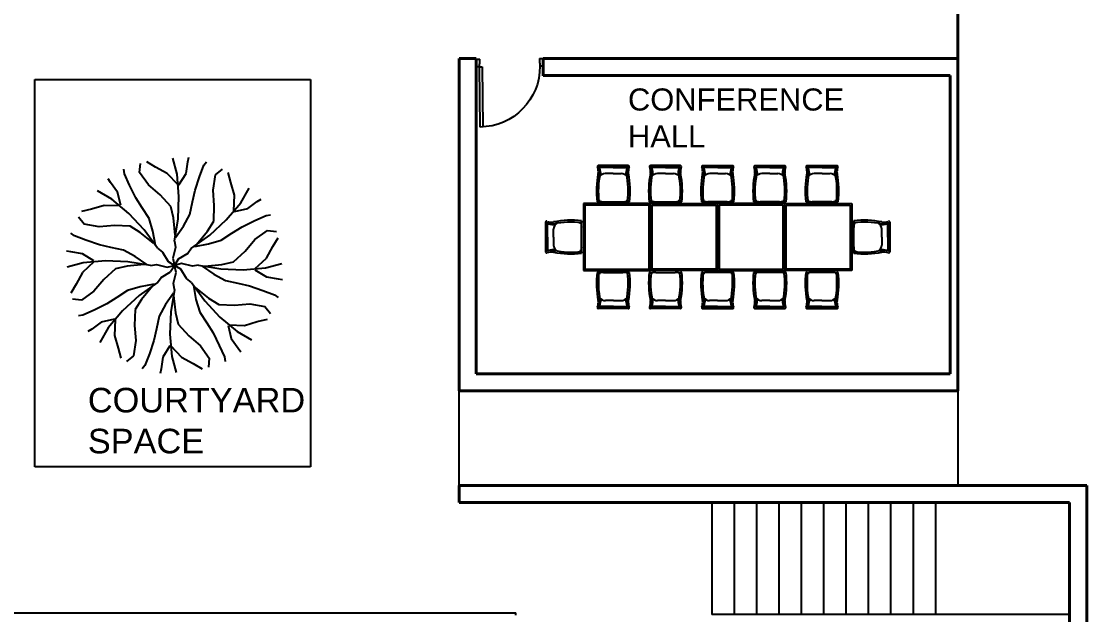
# Model space of a CAD drawing. Header units: metres. Extents: x 9 to 572, y -30 to 1114.
# Drawn here: x 342.67 to 356.96, y 30.51 to 38.48 of the extents above; entities that cross this region are included whole.
import ezdxf

# ---------------------------------------------------------------- set-up
doc = ezdxf.new("R2010")
doc.units = ezdxf.units.M
doc.header["$LTSCALE"] = 0.01
doc.header["$MEASUREMENT"] = 0
for name, color, linetype in [('door space', 1, 'Continuous'), ('ELEVATION', 4, 'Continuous'), ('FURNITURE', 130, 'Continuous'), ('STAIR', 231, 'Continuous'), ('TEXT', 141, 'Continuous')]:
    doc.layers.add(name, color=color, linetype=linetype)
doc.layers.add('WALL', color=2, linetype='Continuous', lineweight=40)
doc.styles.get("Standard").update_dxf_attribs({"font": 'arial.ttf'})

# ---------------------------------------------------------------- blocks, each defined once
blk = doc.blocks.new('BRANCHZ', base_point=(0.5, 0.5))
for p, q in [((0.8758, 0.6211), (0.9341, 0.6629)), ((0.9341, 0.6629), (0.9759, 0.6586)), ((0.8297, 0.5667), (0.8758, 0.6211)), ((0.9591, 0.5878), (0.9842, 0.6293)), ((0.7756, 0.5166), (0.8297, 0.5667)), ((0.9298, 0.5334), (0.9591, 0.5878)), ((0.5334, 0.5083), (0.5, 0.5)), ((0.5835, 0.4958), (0.5335, 0.5083)), ((0.6126, 0.5001), (0.5835, 0.4958)), ((0.6126, 0.5001), (0.717, 0.4833)), ((0.6416, 0.496), (0.7213, 0.5041)), ((0.7213, 0.5041), (0.7756, 0.5166)), ((0.8758, 0.4833), (0.9298, 0.5334)), ((0.9258, 0.4876), (1.001, 0.5083)), ((0.6294, 0.4958), (0.6837, 0.4582)), ((0.6837, 0.4582), (0.7381, 0.4289)), ((0.717, 0.4833), (0.8214, 0.479)), ((0.8214, 0.479), (0.9258, 0.4876)), ((0.8758, 0.479), (0.9298, 0.4457)), ((0.7381, 0.4289), (0.7964, 0.4164)), ((0.7964, 0.4164), (0.8507, 0.4039)), ((0.8507, 0.4039), (0.9133, 0.3831)), ((0.9298, 0.4457), (0.9842, 0.4375)), ((0.9842, 0.4375), (1.005, 0.4332)), ((0.9133, 0.3831), (0.9674, 0.3623)), ((0.9674, 0.3623), (0.9842, 0.3498))]:
    blk.add_line(p, q)
blk = doc.blocks.new('TREE-16')
at = {"xscale": 120, "yscale": 120, "zscale": 120}
for rotation in [90, 134.9999999999999, 44.99999999999985, 180, 224.9999999999999, 314.9999999999998, 270]:
    blk.add_blockref('BRANCHZ', (0, 0), dxfattribs=dict(at, rotation=rotation))
blk.add_blockref('BRANCHZ', (0, 0), dxfattribs=at)

msp = doc.modelspace()

# ---------------------------------------------------------------- linework, layer by layer
msp.add_line((355.23, 30.516), (351.93, 30.516))
at = {"layer": 'door space'}
for p, q in [((348.769, 37.965), (348.819, 37.966)), ((348.77, 37.865), (348.769, 37.965)), ((348.815, 37.866), (348.815, 37.906)), ((348.82, 37.906), (348.815, 37.906)), ((348.82, 37.906), (348.819, 37.966)), ((349.619, 37.974), (349.669, 37.974)), ((349.619, 37.974), (349.62, 37.914)), ((349.625, 37.914), (349.62, 37.914)), ((349.625, 37.914), (349.625, 37.874)), ((349.669, 37.974), (349.67, 37.874)), ((348.815, 37.866), (348.77, 37.865)), ((348.824, 37.056), (348.815, 37.866)), ((348.815, 37.866), (348.85, 37.866)), ((348.85, 37.866), (348.859, 37.056)), ((349.67, 37.874), (349.625, 37.874))]:
    msp.add_line(p, q, dxfattribs=at)
at = {"layer": 'door space', "extrusion": (0, 0, -1)}
msp.add_ellipse((348.815, 37.866), major_axis=(-0.567, -0.578), ratio=1, start_param=3.926991, end_param=5.497787, dxfattribs=at)
at = {"layer": 'ELEVATION'}
for p, q in [((342.849, 37.696), (346.549, 37.696)), ((342.849, 32.496), (342.849, 37.696)), ((346.549, 37.696), (346.549, 32.496)), ((348.54, 32.246), (348.54, 33.516)), ((355.23, 33.516), (355.23, 32.246)), ((346.549, 32.496), (342.849, 32.496)), ((341.038, 30.536), (349.3, 30.536)), ((349.3, 30.507), (349.3, 30.536))]:
    msp.add_line(p, q, dxfattribs=at)
at = {"layer": 'FURNITURE'}
for p, q in [((350.81, 36.538), (350.408, 36.538)), ((350.609, 36.521), (350.425, 36.521)), ((350.609, 36.513), (350.426, 36.513)), ((350.609, 36.512), (350.426, 36.512)), ((350.609, 36.521), (350.793, 36.521)), ((350.609, 36.513), (350.793, 36.513)), ((350.609, 36.512), (350.793, 36.512)), ((351.51, 36.538), (351.108, 36.538)), ((351.309, 36.521), (351.125, 36.521)), ((351.309, 36.513), (351.126, 36.513)), ((351.309, 36.512), (351.126, 36.512)), ((351.309, 36.521), (351.493, 36.521)), ((351.309, 36.513), (351.493, 36.513)), ((351.309, 36.512), (351.493, 36.512)), ((351.808, 36.538), (352.21, 36.538)), ((352.01, 36.521), (351.826, 36.521)), ((352.01, 36.513), (351.826, 36.513)), ((352.01, 36.512), (351.826, 36.512)), ((352.01, 36.521), (352.193, 36.521)), ((352.01, 36.513), (352.193, 36.513)), ((352.01, 36.512), (352.193, 36.512)), ((352.508, 36.538), (352.91, 36.538)), ((352.71, 36.521), (352.526, 36.521)), ((352.71, 36.513), (352.526, 36.513)), ((352.71, 36.512), (352.526, 36.512)), ((352.71, 36.521), (352.893, 36.521)), ((352.71, 36.513), (352.893, 36.513)), ((352.71, 36.512), (352.893, 36.512)), ((353.208, 36.538), (353.61, 36.538)), ((353.41, 36.521), (353.226, 36.521)), ((353.41, 36.513), (353.226, 36.513)), ((353.41, 36.512), (353.226, 36.512)), ((353.41, 36.521), (353.593, 36.521)), ((353.41, 36.513), (353.593, 36.513)), ((353.41, 36.512), (353.593, 36.512)), ((350.609, 36.431), (350.502, 36.431)), ((350.609, 36.431), (350.716, 36.431)), ((351.309, 36.431), (351.202, 36.431)), ((351.309, 36.431), (351.416, 36.431)), ((352.01, 36.431), (351.903, 36.431)), ((352.01, 36.431), (352.116, 36.431)), ((352.71, 36.431), (352.603, 36.431)), ((352.71, 36.431), (352.816, 36.431)), ((353.41, 36.431), (353.303, 36.431)), ((353.41, 36.431), (353.516, 36.431)), ((351.109, 36.029), (350.209, 36.029)), ((350.209, 36.029), (350.209, 35.129)), ((350.423, 36.077), (350.414, 36.073)), ((350.423, 36.077), (350.414, 36.077)), ((350.425, 36.058), (350.423, 36.077)), ((350.479, 36.054), (350.609, 36.054)), ((350.609, 36.054), (350.739, 36.054)), ((350.793, 36.058), (350.795, 36.077)), ((350.795, 36.077), (350.804, 36.077)), ((350.795, 36.077), (350.804, 36.073)), ((351.109, 35.129), (351.109, 36.029)), ((351.109, 36.029), (352.009, 36.029)), ((351.109, 35.129), (351.109, 36.029)), ((351.123, 36.077), (351.114, 36.073)), ((351.123, 36.077), (351.114, 36.077)), ((351.125, 36.058), (351.123, 36.077)), ((351.179, 36.054), (351.309, 36.054)), ((351.309, 36.054), (351.439, 36.054)), ((351.493, 36.058), (351.495, 36.077)), ((351.495, 36.077), (351.504, 36.077)), ((351.495, 36.077), (351.504, 36.073)), ((351.824, 36.077), (351.815, 36.077)), ((351.824, 36.077), (351.815, 36.073)), ((351.826, 36.058), (351.824, 36.077)), ((352.009, 36.054), (351.879, 36.054)), ((352.139, 36.054), (352.009, 36.054)), ((352.009, 36.029), (352.009, 35.129)), ((352.909, 36.029), (352.009, 36.029)), ((352.009, 36.029), (352.009, 35.129)), ((352.194, 36.058), (352.195, 36.077)), ((352.195, 36.077), (352.204, 36.073)), ((352.195, 36.077), (352.205, 36.077)), ((352.524, 36.077), (352.515, 36.077)), ((352.524, 36.077), (352.515, 36.073)), ((352.526, 36.058), (352.524, 36.077)), ((352.709, 36.054), (352.579, 36.054)), ((352.839, 36.054), (352.709, 36.054)), ((352.894, 36.058), (352.895, 36.077)), ((352.895, 36.077), (352.904, 36.073)), ((352.895, 36.077), (352.905, 36.077)), ((352.909, 36.029), (353.809, 36.029)), ((352.909, 35.129), (352.909, 36.029)), ((352.909, 35.129), (352.909, 36.029)), ((353.224, 36.077), (353.215, 36.077)), ((353.224, 36.077), (353.215, 36.073)), ((353.226, 36.058), (353.224, 36.077)), ((353.409, 36.054), (353.279, 36.054)), ((353.539, 36.054), (353.409, 36.054)), ((353.594, 36.058), (353.595, 36.077)), ((353.595, 36.077), (353.604, 36.073)), ((353.595, 36.077), (353.605, 36.077)), ((353.809, 36.029), (353.809, 35.129)), ((351.089, 36.009), (350.229, 36.009)), ((350.229, 36.009), (350.229, 35.149)), ((351.089, 35.149), (351.089, 36.009)), ((351.129, 36.009), (351.989, 36.009)), ((351.129, 35.149), (351.129, 36.009)), ((351.989, 36.009), (351.989, 35.149)), ((352.889, 36.009), (352.029, 36.009)), ((352.029, 36.009), (352.029, 35.149)), ((352.889, 35.149), (352.889, 36.009)), ((352.929, 36.009), (353.789, 36.009)), ((352.929, 35.149), (352.929, 36.009)), ((353.789, 36.009), (353.789, 35.149)), ((349.701, 35.78), (349.701, 35.378)), ((349.718, 35.579), (349.718, 35.763)), ((349.726, 35.579), (349.726, 35.762)), ((349.727, 35.579), (349.727, 35.762)), ((350.161, 35.765), (350.161, 35.774)), ((350.161, 35.765), (350.166, 35.774)), ((350.181, 35.763), (350.161, 35.765)), ((353.838, 35.763), (353.857, 35.765)), ((353.857, 35.765), (353.853, 35.774)), ((353.857, 35.765), (353.857, 35.774)), ((354.292, 35.579), (354.292, 35.762)), ((354.293, 35.579), (354.293, 35.762)), ((354.301, 35.579), (354.301, 35.763)), ((354.318, 35.78), (354.318, 35.378)), ((349.808, 35.579), (349.808, 35.686)), ((350.184, 35.579), (350.184, 35.709)), ((353.834, 35.579), (353.834, 35.709)), ((354.211, 35.579), (354.211, 35.686)), ((349.718, 35.579), (349.718, 35.395)), ((349.726, 35.579), (349.726, 35.396)), ((349.727, 35.579), (349.727, 35.396)), ((349.808, 35.579), (349.808, 35.472)), ((350.184, 35.449), (350.184, 35.579)), ((353.834, 35.449), (353.834, 35.579)), ((354.211, 35.579), (354.211, 35.472)), ((354.292, 35.579), (354.292, 35.396)), ((354.293, 35.579), (354.293, 35.396)), ((354.301, 35.579), (354.301, 35.395)), ((350.181, 35.395), (350.161, 35.393)), ((350.161, 35.393), (350.166, 35.384)), ((350.161, 35.393), (350.161, 35.384)), ((353.838, 35.395), (353.857, 35.393)), ((353.857, 35.393), (353.853, 35.384)), ((353.857, 35.393), (353.857, 35.384)), ((350.209, 35.129), (351.109, 35.129)), ((350.229, 35.149), (351.089, 35.149)), ((350.424, 35.081), (350.415, 35.086)), ((350.424, 35.081), (350.415, 35.081)), ((350.426, 35.101), (350.424, 35.081)), ((350.479, 35.104), (350.609, 35.104)), ((350.609, 35.104), (350.739, 35.104)), ((350.794, 35.101), (350.795, 35.081)), ((350.795, 35.081), (350.804, 35.086)), ((350.795, 35.081), (350.805, 35.081)), ((352.009, 35.129), (351.109, 35.129)), ((351.124, 35.081), (351.115, 35.086)), ((351.124, 35.081), (351.115, 35.081)), ((351.126, 35.101), (351.124, 35.081)), ((351.989, 35.149), (351.129, 35.149)), ((351.179, 35.104), (351.309, 35.104)), ((351.309, 35.104), (351.439, 35.104)), ((351.494, 35.101), (351.495, 35.081)), ((351.495, 35.081), (351.504, 35.086)), ((351.495, 35.081), (351.505, 35.081)), ((351.823, 35.081), (351.814, 35.086)), ((351.823, 35.081), (351.814, 35.081)), ((351.825, 35.101), (351.823, 35.081)), ((352.009, 35.104), (351.879, 35.104)), ((352.009, 35.129), (352.909, 35.129)), ((352.139, 35.104), (352.009, 35.104)), ((352.029, 35.149), (352.889, 35.149)), ((352.193, 35.101), (352.195, 35.081)), ((352.195, 35.081), (352.204, 35.086)), ((352.195, 35.081), (352.204, 35.081)), ((352.523, 35.081), (352.514, 35.086)), ((352.523, 35.081), (352.514, 35.081)), ((352.525, 35.101), (352.523, 35.081)), ((352.709, 35.104), (352.579, 35.104)), ((352.839, 35.104), (352.709, 35.104)), ((352.893, 35.101), (352.895, 35.081)), ((352.895, 35.081), (352.904, 35.086)), ((352.895, 35.081), (352.904, 35.081)), ((353.809, 35.129), (352.909, 35.129)), ((353.789, 35.149), (352.929, 35.149)), ((353.223, 35.081), (353.214, 35.086)), ((353.223, 35.081), (353.214, 35.081)), ((353.225, 35.101), (353.223, 35.081)), ((353.409, 35.104), (353.279, 35.104)), ((353.539, 35.104), (353.409, 35.104)), ((353.593, 35.101), (353.595, 35.081)), ((353.595, 35.081), (353.604, 35.086)), ((353.595, 35.081), (353.604, 35.081)), ((350.81, 34.62), (350.408, 34.62)), ((350.61, 34.647), (350.426, 34.647)), ((350.61, 34.646), (350.426, 34.646)), ((350.61, 34.638), (350.426, 34.638)), ((350.61, 34.728), (350.503, 34.728)), ((350.61, 34.728), (350.716, 34.728)), ((350.61, 34.647), (350.793, 34.647)), ((350.61, 34.646), (350.793, 34.646)), ((350.61, 34.638), (350.793, 34.638)), ((351.51, 34.62), (351.108, 34.62)), ((351.31, 34.647), (351.126, 34.647)), ((351.31, 34.646), (351.126, 34.646)), ((351.31, 34.638), (351.126, 34.638)), ((351.31, 34.728), (351.203, 34.728)), ((351.31, 34.728), (351.416, 34.728)), ((351.31, 34.647), (351.493, 34.647)), ((351.31, 34.646), (351.493, 34.646)), ((351.31, 34.638), (351.493, 34.638)), ((351.808, 34.62), (352.21, 34.62)), ((352.009, 34.638), (351.825, 34.638)), ((352.009, 34.647), (351.826, 34.647)), ((352.009, 34.646), (351.826, 34.646)), ((352.009, 34.728), (351.902, 34.728)), ((352.009, 34.728), (352.116, 34.728)), ((352.009, 34.647), (352.193, 34.647)), ((352.009, 34.646), (352.193, 34.646)), ((352.009, 34.638), (352.193, 34.638)), ((352.508, 34.62), (352.91, 34.62)), ((352.709, 34.638), (352.525, 34.638)), ((352.709, 34.647), (352.526, 34.647)), ((352.709, 34.646), (352.526, 34.646)), ((352.709, 34.728), (352.602, 34.728)), ((352.709, 34.728), (352.816, 34.728)), ((352.709, 34.647), (352.893, 34.647)), ((352.709, 34.646), (352.893, 34.646)), ((352.709, 34.638), (352.893, 34.638)), ((353.208, 34.62), (353.61, 34.62)), ((353.409, 34.638), (353.225, 34.638)), ((353.409, 34.647), (353.226, 34.647)), ((353.409, 34.646), (353.226, 34.646)), ((353.409, 34.728), (353.302, 34.728)), ((353.409, 34.728), (353.516, 34.728)), ((353.409, 34.647), (353.593, 34.647)), ((353.409, 34.646), (353.593, 34.646)), ((353.409, 34.638), (353.593, 34.638))]:
    msp.add_line(p, q, dxfattribs=at)
for centre, radius, start, end in [((350.408, 36.525), 0.0126, 89.8292, 211.4999), ((350.192, 36.452), 0.217, 354.5513, 17.9661), ((350.426, 36.519), 0.00242, 100.345, 201.3742), ((350.192, 36.451), 0.241, 354.5513, 15.9626), ((350.426, 36.512), 0.000725, 87.3762, 197.5208), ((350.426, 36.512), 0.000433, 71.7715, 189.2202), ((350.125, 36.404), 0.317, 1.1591, 17.5641), ((351.093, 36.404), 0.317, 162.4359, 178.8409), ((351.026, 36.451), 0.241, 164.0374, 185.4487), ((350.792, 36.512), 0.000725, 342.4792, 92.6238), ((350.792, 36.519), 0.00242, 338.6258, 79.655), ((350.793, 36.512), 0.000433, 350.7798, 108.2285), ((350.81, 36.525), 0.0126, 328.5001, 90.1708), ((351.027, 36.452), 0.217, 162.0339, 185.4487), ((351.108, 36.525), 0.0126, 89.8292, 211.4999), ((350.892, 36.452), 0.217, 354.5513, 17.9661), ((351.126, 36.519), 0.00242, 100.345, 201.3742), ((350.892, 36.451), 0.241, 354.5513, 15.9626), ((351.126, 36.512), 0.000725, 87.3762, 197.5208), ((351.126, 36.512), 0.000433, 71.7715, 189.2202), ((350.825, 36.404), 0.317, 1.1591, 17.5641), ((351.793, 36.404), 0.317, 162.4359, 178.8409), ((351.726, 36.451), 0.241, 164.0374, 185.4487), ((351.492, 36.512), 0.000725, 342.4792, 92.6238), ((351.492, 36.519), 0.00242, 338.6258, 79.655), ((351.493, 36.512), 0.000433, 350.7798, 108.2285), ((351.51, 36.525), 0.0126, 328.5001, 90.1708), ((351.727, 36.452), 0.217, 162.0339, 185.4487), ((351.808, 36.525), 0.0126, 89.8292, 211.4999), ((351.592, 36.452), 0.217, 354.5513, 17.9661), ((351.826, 36.519), 0.00242, 100.345, 201.3742), ((351.593, 36.451), 0.241, 354.5513, 15.9626), ((351.826, 36.512), 0.000725, 87.3762, 197.5208), ((351.826, 36.512), 0.000433, 71.7715, 189.2202), ((351.526, 36.404), 0.317, 1.1591, 17.5641), ((352.493, 36.404), 0.317, 162.4359, 178.8409), ((352.427, 36.451), 0.241, 164.0374, 185.4487), ((352.193, 36.519), 0.00242, 338.6258, 79.655), ((352.193, 36.512), 0.000725, 342.4792, 92.6238), ((352.193, 36.512), 0.000433, 350.7798, 108.2285), ((352.21, 36.525), 0.0126, 328.5001, 90.1708), ((352.427, 36.452), 0.217, 162.0339, 185.4487), ((352.508, 36.525), 0.0126, 89.8292, 211.4999), ((352.292, 36.452), 0.217, 354.5513, 17.9661), ((352.526, 36.519), 0.00242, 100.345, 201.3742), ((352.293, 36.451), 0.241, 354.5513, 15.9626), ((352.526, 36.512), 0.000725, 87.3762, 197.5208), ((352.526, 36.512), 0.000433, 71.7715, 189.2202), ((352.226, 36.404), 0.317, 1.1591, 17.5641), ((353.193, 36.404), 0.317, 162.4359, 178.8409), ((353.127, 36.451), 0.241, 164.0374, 185.4487), ((352.893, 36.519), 0.00242, 338.6258, 79.655), ((352.893, 36.512), 0.000725, 342.4792, 92.6238), ((352.893, 36.512), 0.000433, 350.7798, 108.2285), ((352.91, 36.525), 0.0126, 328.5001, 90.1708), ((353.127, 36.452), 0.217, 162.0339, 185.4487), ((353.208, 36.525), 0.0126, 89.8292, 211.4999), ((352.992, 36.452), 0.217, 354.5513, 17.9661), ((353.226, 36.519), 0.00242, 100.345, 201.3742), ((352.993, 36.451), 0.241, 354.5513, 15.9626), ((353.226, 36.512), 0.000725, 87.3762, 197.5208), ((353.226, 36.512), 0.000433, 71.7715, 189.2202), ((352.926, 36.404), 0.317, 1.1591, 17.5641), ((353.893, 36.404), 0.317, 162.4359, 178.8409), ((353.827, 36.451), 0.241, 164.0374, 185.4487), ((353.593, 36.519), 0.00242, 338.6258, 79.655), ((353.593, 36.512), 0.000725, 342.4792, 92.6238), ((353.593, 36.512), 0.000433, 350.7798, 108.2285), ((353.61, 36.525), 0.0126, 328.5001, 90.1708), ((353.827, 36.452), 0.217, 162.0339, 185.4487), ((351.564, 36.195), 1.181, 168.4357, 186.8363), ((351.562, 36.195), 1.154, 168.4357, 186.8363), ((350.503, 36.333), 0.0978, 90.5164, 143.1927), ((350.715, 36.333), 0.0978, 36.8073, 89.4836), ((349.656, 36.195), 1.154, 353.1637, 11.5643), ((349.655, 36.195), 1.181, 353.1637, 11.5643), ((352.264, 36.195), 1.181, 168.4357, 186.8363), ((352.262, 36.195), 1.154, 168.4357, 186.8363), ((351.203, 36.333), 0.0978, 90.5164, 143.1927), ((351.415, 36.333), 0.0978, 36.8073, 89.4836), ((350.356, 36.195), 1.154, 353.1637, 11.5643), ((350.355, 36.195), 1.181, 353.1637, 11.5643), ((352.964, 36.195), 1.181, 168.4357, 186.8363), ((352.963, 36.195), 1.154, 168.4357, 186.8363), ((351.904, 36.333), 0.0978, 90.5164, 143.1927), ((352.116, 36.333), 0.0978, 36.8073, 89.4836), ((351.056, 36.195), 1.154, 353.1637, 11.5643), ((351.055, 36.195), 1.181, 353.1637, 11.5643), ((353.664, 36.195), 1.181, 168.4357, 186.8363), ((353.663, 36.195), 1.154, 168.4357, 186.8363), ((352.604, 36.333), 0.0978, 90.5164, 143.1927), ((352.816, 36.333), 0.0978, 36.8073, 89.4836), ((351.756, 36.195), 1.154, 353.1637, 11.5643), ((351.755, 36.195), 1.181, 353.1637, 11.5643), ((354.364, 36.195), 1.181, 168.4357, 186.8363), ((354.363, 36.195), 1.154, 168.4357, 186.8363), ((353.304, 36.333), 0.0978, 90.5164, 143.1927), ((353.516, 36.333), 0.0978, 36.8073, 89.4836), ((352.456, 36.195), 1.154, 353.1637, 11.5643), ((352.455, 36.195), 1.181, 353.1637, 11.5643), ((350.402, 36.074), 0.0222, 243.1961, 310.4764), ((350.422, 36.046), 0.012, 71.7536, 116.5375), ((350.421, 36.046), 0.012, 71.7536, 116.5375), ((350.484, 36.535), 0.481, 262.9704, 269.4301), ((350.735, 36.535), 0.481, 270.5699, 277.0296), ((350.797, 36.046), 0.012, 63.4625, 108.2464), ((350.797, 36.046), 0.012, 63.4625, 108.2464), ((350.817, 36.074), 0.0222, 229.5236, 296.8039), ((351.102, 36.074), 0.0222, 243.1961, 310.4764), ((351.122, 36.046), 0.012, 71.7536, 116.5375), ((351.121, 36.046), 0.012, 71.7536, 116.5375), ((351.184, 36.535), 0.481, 262.9704, 269.4301), ((351.435, 36.535), 0.481, 270.5699, 277.0296), ((351.497, 36.046), 0.012, 63.4625, 108.2464), ((351.497, 36.046), 0.012, 63.4625, 108.2464), ((351.517, 36.074), 0.0222, 229.5236, 296.8039), ((351.802, 36.074), 0.0222, 243.1961, 310.4764), ((351.822, 36.046), 0.012, 71.7536, 116.5375), ((351.822, 36.046), 0.012, 71.7536, 116.5375), ((351.884, 36.535), 0.481, 262.9704, 269.4301), ((352.135, 36.535), 0.481, 270.5699, 277.0296), ((352.197, 36.046), 0.012, 63.4625, 108.2464), ((352.197, 36.046), 0.012, 63.4625, 108.2464), ((352.217, 36.074), 0.0222, 229.5236, 296.8039), ((352.502, 36.074), 0.0222, 243.1961, 310.4764), ((352.522, 36.046), 0.012, 71.7536, 116.5375), ((352.522, 36.046), 0.012, 71.7536, 116.5375), ((352.584, 36.535), 0.481, 262.9704, 269.4301), ((352.835, 36.535), 0.481, 270.5699, 277.0296), ((352.897, 36.046), 0.012, 63.4625, 108.2464), ((352.897, 36.046), 0.012, 63.4625, 108.2464), ((352.917, 36.074), 0.0222, 229.5236, 296.8039), ((353.202, 36.074), 0.0222, 243.1961, 310.4764), ((353.222, 36.046), 0.012, 71.7536, 116.5375), ((353.222, 36.046), 0.012, 71.7536, 116.5375), ((353.284, 36.535), 0.481, 262.9704, 269.4301), ((353.535, 36.535), 0.481, 270.5699, 277.0296), ((353.597, 36.046), 0.012, 63.4625, 108.2464), ((353.597, 36.046), 0.012, 63.4625, 108.2464), ((353.617, 36.074), 0.0222, 229.5236, 296.8039), ((349.713, 35.78), 0.0126, 58.5001, 180.1708), ((349.72, 35.762), 0.00242, 68.6258, 169.655), ((349.787, 35.997), 0.217, 252.0339, 275.4487), ((349.787, 35.996), 0.241, 254.0374, 275.4487), ((349.727, 35.762), 0.000725, 72.4792, 182.6238), ((349.727, 35.763), 0.000433, 80.7798, 198.2285), ((349.835, 36.063), 0.317, 252.4359, 268.8409), ((350.044, 34.625), 1.181, 83.1637, 101.5643), ((349.906, 35.685), 0.0978, 126.8073, 179.4836), ((350.044, 34.626), 1.154, 83.1637, 101.5643), ((350.192, 35.767), 0.012, 153.4625, 198.2464), ((350.192, 35.767), 0.012, 153.4625, 198.2464), ((350.165, 35.787), 0.0222, 319.5236, 26.8039), ((349.704, 35.705), 0.481, 0.5699, 7.0296), ((353.854, 35.787), 0.0222, 153.1961, 220.4764), ((353.975, 34.625), 1.181, 78.4357, 96.8363), ((354.315, 35.705), 0.481, 172.9704, 179.4301), ((353.975, 34.626), 1.154, 78.4357, 96.8363), ((353.827, 35.767), 0.012, 341.7536, 26.5375), ((353.827, 35.767), 0.012, 341.7536, 26.5375), ((354.113, 35.685), 0.0978, 0.5164, 53.1927), ((354.184, 36.063), 0.317, 271.1591, 287.5641), ((354.232, 35.996), 0.241, 264.5513, 285.9626), ((354.232, 35.997), 0.217, 264.5513, 287.9661), ((354.292, 35.763), 0.000433, 341.7715, 99.2202), ((354.292, 35.762), 0.000725, 357.3762, 107.5208), ((354.299, 35.762), 0.00242, 10.345, 111.3742), ((354.306, 35.78), 0.0126, 359.8292, 121.4999), ((349.906, 35.473), 0.0978, 180.5164, 233.1927), ((349.704, 35.454), 0.481, 352.9704, 359.4301), ((354.315, 35.454), 0.481, 180.5699, 187.0296), ((354.113, 35.473), 0.0978, 306.8073, 359.4836), ((349.713, 35.378), 0.0126, 179.8292, 301.4999), ((349.72, 35.396), 0.00242, 190.345, 291.3742), ((349.787, 35.162), 0.217, 84.5513, 107.9661), ((349.787, 35.162), 0.241, 84.5513, 105.9626), ((349.727, 35.396), 0.000725, 177.3762, 287.5208), ((349.727, 35.395), 0.000433, 161.7715, 279.2202), ((349.835, 35.095), 0.317, 91.1591, 107.5641), ((350.044, 36.534), 1.181, 258.4357, 276.8363), ((350.044, 36.532), 1.154, 258.4357, 276.8363), ((350.192, 35.391), 0.012, 161.7536, 206.5375), ((350.192, 35.391), 0.012, 161.7536, 206.5375), ((350.165, 35.372), 0.0222, 333.1961, 40.4764), ((353.854, 35.372), 0.0222, 139.5236, 206.8039), ((353.975, 36.534), 1.181, 263.1637, 281.5643), ((353.975, 36.532), 1.154, 263.1637, 281.5643), ((353.827, 35.391), 0.012, 333.4625, 18.2464), ((353.827, 35.391), 0.012, 333.4625, 18.2464), ((354.184, 35.095), 0.317, 72.4359, 88.8409), ((354.232, 35.162), 0.241, 74.0374, 95.4487), ((354.232, 35.162), 0.217, 72.0339, 95.4487), ((354.292, 35.396), 0.000725, 252.4792, 2.6238), ((354.292, 35.395), 0.000433, 260.7798, 18.2285), ((354.299, 35.396), 0.00242, 248.6258, 349.655), ((354.306, 35.378), 0.0126, 238.5001, 0.1708), ((351.564, 34.964), 1.181, 173.1637, 191.5643), ((350.402, 35.084), 0.0222, 49.5236, 116.8039), ((351.563, 34.964), 1.154, 173.1637, 191.5643), ((350.422, 35.112), 0.012, 243.4625, 288.2464), ((350.422, 35.112), 0.012, 243.4625, 288.2464), ((350.484, 34.623), 0.481, 90.5699, 97.0296), ((350.735, 34.623), 0.481, 82.9704, 89.4301), ((349.656, 34.964), 1.154, 348.4357, 6.8363), ((350.797, 35.112), 0.012, 251.7536, 296.5375), ((350.797, 35.112), 0.012, 251.7536, 296.5375), ((350.817, 35.084), 0.0222, 63.1961, 130.4764), ((349.655, 34.964), 1.181, 348.4357, 6.8363), ((352.264, 34.964), 1.181, 173.1637, 191.5643), ((351.102, 35.084), 0.0222, 49.5236, 116.8039), ((352.263, 34.964), 1.154, 173.1637, 191.5643), ((351.122, 35.112), 0.012, 243.4625, 288.2464), ((351.122, 35.112), 0.012, 243.4625, 288.2464), ((351.184, 34.623), 0.481, 90.5699, 97.0296), ((351.435, 34.623), 0.481, 82.9704, 89.4301), ((350.356, 34.964), 1.154, 348.4357, 6.8363), ((351.497, 35.112), 0.012, 251.7536, 296.5375), ((351.497, 35.112), 0.012, 251.7536, 296.5375), ((351.517, 35.084), 0.0222, 63.1961, 130.4764), ((350.355, 34.964), 1.181, 348.4357, 6.8363), ((352.964, 34.964), 1.181, 173.1637, 191.5643), ((351.802, 35.084), 0.0222, 49.5236, 116.8039), ((352.962, 34.964), 1.154, 173.1637, 191.5643), ((351.821, 35.112), 0.012, 243.4625, 288.2464), ((351.822, 35.112), 0.012, 243.4625, 288.2464), ((351.884, 34.623), 0.481, 90.5699, 97.0296), ((352.135, 34.623), 0.481, 82.9704, 89.4301), ((351.056, 34.964), 1.154, 348.4357, 6.8363), ((352.197, 35.112), 0.012, 251.7536, 296.5375), ((352.197, 35.112), 0.012, 251.7536, 296.5375), ((352.217, 35.084), 0.0222, 63.1961, 130.4764), ((351.055, 34.964), 1.181, 348.4357, 6.8363), ((353.664, 34.964), 1.181, 173.1637, 191.5643), ((352.502, 35.084), 0.0222, 49.5236, 116.8039), ((353.662, 34.964), 1.154, 173.1637, 191.5643), ((352.522, 35.112), 0.012, 243.4625, 288.2464), ((352.521, 35.112), 0.012, 243.4625, 288.2464), ((352.584, 34.623), 0.481, 90.5699, 97.0296), ((352.835, 34.623), 0.481, 82.9704, 89.4301), ((351.756, 34.964), 1.154, 348.4357, 6.8363), ((352.897, 35.112), 0.012, 251.7536, 296.5375), ((352.897, 35.112), 0.012, 251.7536, 296.5375), ((352.917, 35.084), 0.0222, 63.1961, 130.4764), ((351.755, 34.964), 1.181, 348.4357, 6.8363), ((354.364, 34.964), 1.181, 173.1637, 191.5643), ((353.202, 35.084), 0.0222, 49.5236, 116.8039), ((354.362, 34.964), 1.154, 173.1637, 191.5643), ((353.221, 35.112), 0.012, 243.4625, 288.2464), ((353.222, 35.112), 0.012, 243.4625, 288.2464), ((353.284, 34.623), 0.481, 90.5699, 97.0296), ((353.535, 34.623), 0.481, 82.9704, 89.4301), ((352.456, 34.964), 1.154, 348.4357, 6.8363), ((353.597, 35.112), 0.012, 251.7536, 296.5375), ((353.597, 35.112), 0.012, 251.7536, 296.5375), ((353.617, 35.084), 0.0222, 63.1961, 130.4764), ((352.455, 34.964), 1.181, 348.4357, 6.8363), ((350.504, 34.825), 0.0978, 216.8073, 269.4836), ((350.126, 34.755), 0.317, 342.4359, 358.8409), ((350.716, 34.825), 0.0978, 270.5164, 323.1927), ((351.093, 34.755), 0.317, 181.1591, 197.5641), ((351.204, 34.825), 0.0978, 216.8073, 269.4836), ((350.826, 34.755), 0.317, 342.4359, 358.8409), ((351.416, 34.825), 0.0978, 270.5164, 323.1927), ((351.793, 34.755), 0.317, 181.1591, 197.5641), ((351.903, 34.825), 0.0978, 216.8073, 269.4836), ((351.525, 34.755), 0.317, 342.4359, 358.8409), ((352.115, 34.825), 0.0978, 270.5164, 323.1927), ((352.493, 34.755), 0.317, 181.1591, 197.5641), ((352.603, 34.825), 0.0978, 216.8073, 269.4836), ((352.225, 34.755), 0.317, 342.4359, 358.8409), ((352.815, 34.825), 0.0978, 270.5164, 323.1927), ((353.193, 34.755), 0.317, 181.1591, 197.5641), ((353.303, 34.825), 0.0978, 216.8073, 269.4836), ((352.925, 34.755), 0.317, 342.4359, 358.8409), ((353.515, 34.825), 0.0978, 270.5164, 323.1927), ((353.893, 34.755), 0.317, 181.1591, 197.5641), ((350.408, 34.633), 0.0126, 148.5001, 270.1708), ((350.192, 34.706), 0.217, 342.0339, 5.4487), ((350.193, 34.707), 0.241, 344.0374, 5.4487), ((350.426, 34.64), 0.00242, 158.6258, 259.655), ((350.426, 34.647), 0.000433, 170.7798, 288.2285), ((350.426, 34.646), 0.000725, 162.4792, 272.6238), ((351.027, 34.707), 0.241, 174.5513, 195.9626), ((350.793, 34.646), 0.000725, 267.3762, 17.5208), ((350.793, 34.647), 0.000433, 251.7715, 9.2202), ((350.793, 34.64), 0.00242, 280.345, 21.3742), ((350.81, 34.633), 0.0126, 269.8292, 31.4999), ((351.027, 34.706), 0.217, 174.5513, 197.9661), ((351.108, 34.633), 0.0126, 148.5001, 270.1708), ((350.892, 34.706), 0.217, 342.0339, 5.4487), ((350.893, 34.707), 0.241, 344.0374, 5.4487), ((351.126, 34.64), 0.00242, 158.6258, 259.655), ((351.126, 34.647), 0.000433, 170.7798, 288.2285), ((351.126, 34.646), 0.000725, 162.4792, 272.6238), ((351.727, 34.707), 0.241, 174.5513, 195.9626), ((351.493, 34.646), 0.000725, 267.3762, 17.5208), ((351.493, 34.647), 0.000433, 251.7715, 9.2202), ((351.493, 34.64), 0.00242, 280.345, 21.3742), ((351.51, 34.633), 0.0126, 269.8292, 31.4999), ((351.727, 34.706), 0.217, 174.5513, 197.9661), ((351.808, 34.633), 0.0126, 148.5001, 270.1708), ((351.592, 34.706), 0.217, 342.0339, 5.4487), ((351.826, 34.64), 0.00242, 158.6258, 259.655), ((351.592, 34.707), 0.241, 344.0374, 5.4487), ((351.826, 34.646), 0.000725, 162.4792, 272.6238), ((351.826, 34.647), 0.000433, 170.7798, 288.2285), ((352.426, 34.707), 0.241, 174.5513, 195.9626), ((352.192, 34.646), 0.000725, 267.3762, 17.5208), ((352.193, 34.647), 0.000433, 251.7715, 9.2202), ((352.192, 34.64), 0.00242, 280.345, 21.3742), ((352.21, 34.633), 0.0126, 269.8292, 31.4999), ((352.427, 34.706), 0.217, 174.5513, 197.9661), ((352.508, 34.633), 0.0126, 148.5001, 270.1708), ((352.292, 34.706), 0.217, 342.0339, 5.4487), ((352.526, 34.64), 0.00242, 158.6258, 259.655), ((352.292, 34.707), 0.241, 344.0374, 5.4487), ((352.526, 34.646), 0.000725, 162.4792, 272.6238), ((352.526, 34.647), 0.000433, 170.7798, 288.2285), ((353.126, 34.707), 0.241, 174.5513, 195.9626), ((352.892, 34.646), 0.000725, 267.3762, 17.5208), ((352.893, 34.647), 0.000433, 251.7715, 9.2202), ((352.892, 34.64), 0.00242, 280.345, 21.3742), ((352.91, 34.633), 0.0126, 269.8292, 31.4999), ((353.127, 34.706), 0.217, 174.5513, 197.9661), ((353.208, 34.633), 0.0126, 148.5001, 270.1708), ((352.992, 34.706), 0.217, 342.0339, 5.4487), ((353.226, 34.64), 0.00242, 158.6258, 259.655), ((352.992, 34.707), 0.241, 344.0374, 5.4487), ((353.226, 34.646), 0.000725, 162.4792, 272.6238), ((353.226, 34.647), 0.000433, 170.7798, 288.2285), ((353.826, 34.707), 0.241, 174.5513, 195.9626), ((353.592, 34.646), 0.000725, 267.3762, 17.5208), ((353.593, 34.647), 0.000433, 251.7715, 9.2202), ((353.592, 34.64), 0.00242, 280.345, 21.3742), ((353.61, 34.633), 0.0126, 269.8292, 31.4999), ((353.827, 34.706), 0.217, 174.5513, 197.9661)]:
    msp.add_arc(centre, radius, start, end, dxfattribs=at)
at = {"layer": 'STAIR'}
for p, q in [((351.93, 32.016), (351.93, 30.516)), ((352.23, 32.016), (352.23, 30.516)), ((352.53, 32.016), (352.53, 30.516)), ((352.83, 32.016), (352.83, 30.516)), ((353.13, 32.016), (353.13, 30.516)), ((353.43, 32.016), (353.43, 30.516)), ((353.73, 32.016), (353.73, 30.516)), ((354.03, 32.016), (354.03, 30.516)), ((354.33, 32.016), (354.33, 30.516)), ((354.63, 32.016), (354.63, 30.516)), ((354.93, 32.016), (354.93, 30.516)), ((356.73, 30.516), (355.23, 30.516))]:
    msp.add_line(p, q, dxfattribs=at)
at = {"layer": 'WALL'}
for p, q in [((355.23, 42.336), (355.23, 33.516)), ((348.54, 37.975), (348.54, 33.516)), ((348.77, 37.975), (348.54, 37.975)), ((348.77, 37.975), (348.77, 37.745)), ((349.67, 37.975), (355.23, 37.976)), ((349.67, 37.745), (349.67, 37.975)), ((348.77, 37.746), (348.77, 33.746)), ((348.77, 37.745), (348.77, 37.745)), ((355.13, 37.746), (349.67, 37.746)), ((355.13, 37.746), (355.13, 33.746)), ((355.13, 33.746), (348.77, 33.746)), ((355.23, 33.516), (348.54, 33.516)), ((348.54, 32.246), (348.54, 32.016)), ((356.96, 32.246), (348.54, 32.246)), ((356.96, 32.246), (356.96, 30.216)), ((356.73, 32.016), (348.54, 32.016)), ((356.73, 32.016), (356.73, 30.216))]:
    msp.add_line(p, q, dxfattribs=at)

# ---------------------------------------------------------------- block references
at = {"layer": 'ELEVATION', "color": 0, "xscale": 0.02393584911099371, "yscale": 0.02393584911099371, "zscale": 0.02393584911099371}
msp.add_blockref('TREE-16', (344.722, 35.2), dxfattribs=at)

# ---------------------------------------------------------------- texts
at = {"layer": 'TEXT', "attachment_point": 1}
for s, width, gutter_width, insert, char_height in [('CONFERENCE HALL', 0.15505, 1.483, (350.806, 37.574), 0.29665), ('COURTYARD SPACE', 0.23761, 1.648, (343.56, 33.556), 0.3296)]:
    msp.add_mtext_dynamic_manual_height_columns(s, width=width, gutter_width=gutter_width, heights=[0], dxfattribs=dict(at, insert=insert, char_height=char_height))

doc.saveas('drawing.dxf')
